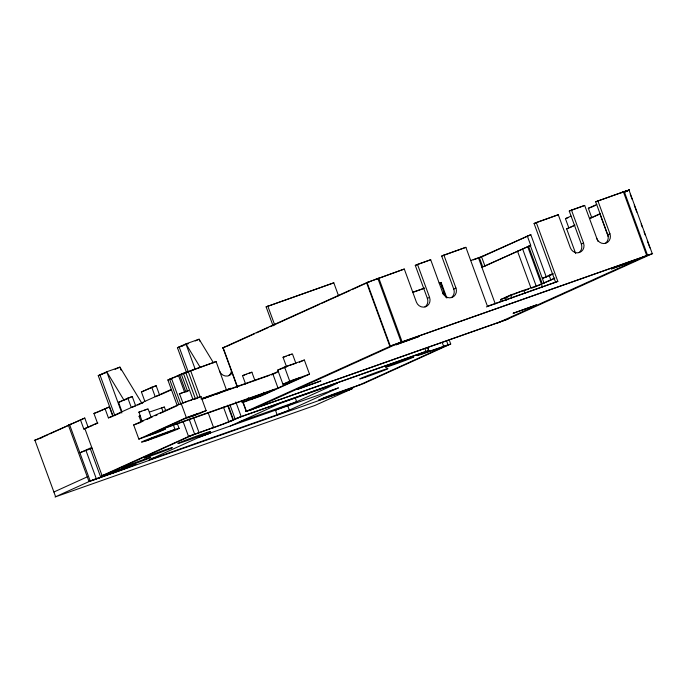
<?xml version="1.0" encoding="UTF-8"?>
<svg xmlns="http://www.w3.org/2000/svg" width="687" height="687" viewBox="0 0 687 687"><rect width="100%" height="100%" fill="white"/><g stroke="black" fill="none" stroke-linecap="round" stroke-linejoin="round"><path stroke-width="1.03" d="M450.715 344.007L421.663 353.839L428.954 350.49L425.957 351.418L239.986 417L222.597 424.231L189.981 435.867L101.788 475.79L131.191 465.906L130.47 466.275L90.787 480.771L55.046 497.002L314.955 405.45L352.714 388.456L323.319 398.383L324.041 398.013L363.689 383.535L450.715 344.007L449.616 340.984M358.193 385.544L448.01 344.788L446.541 340.761M443.407 294.68L430.689 259.738L417.49 264.392L429.564 297.377A7.531 6.99 65.6 0 1 425.554 306.771A7.531 6.99 65.6 0 1 416.365 302.031L404.291 269.046L366.583 282.683L222.554 347.931L224.597 347.424M142.149 421.663L138.989 412.097L148.049 408.817L151.183 417.327M186.881 391.229L188.607 390.499L179.23 393.891L182.218 392.964M141.247 422.196L139.066 416.253L139.847 415.858M163.6 407.477L164.382 407.082L165.473 410.062M91.448 447.555L79.872 452.785L80.456 452.535M191.767 400.066L189.062 400.847M245.628 384.11L242.528 375.634L247.715 373.591L251.871 372.208L255.006 380.718M251.906 372.234L251.03 372.637M286.505 366.703L283.053 357.274L288.239 355.239L292.43 353.882L295.882 363.311M629.137 190.076L623.418 192.111L629.386 189.998L624.234 191.999L627.763 190.763L624.869 192.077M246.418 411.264L245.834 411.556L505.744 319.987L652.65 253.546L392.741 345.114L246.418 411.264L242.777 401.32M198.285 437.636L210.48 433.008L201.669 436.099L151.913 458.633L157.898 456.778M152.488 458.341L149.096 459.869L285.929 411.65L335.685 389.108L198.603 437.087M104.793 474.906L194.636 434.141L189.105 419.027M230.325 426.009L280.159 403.381L337.351 383.209L287.518 405.837M335.11 389.392L338.493 387.854L329.7 390.963M112.891 415.644L98.25 375.617L106.734 371.779L119.924 367.124L142.029 403.509M115.081 369.323L119.924 367.124L121.032 370.147M273.065 325.853L266.118 306.866L333.805 282.829L338.554 295.822M186.589 372.715L177.435 347.699L185.919 343.861L199.118 339.206L213.485 362.848M195.237 340.958L199.118 339.206L199.857 341.216M333.805 282.829L266.118 306.866M226.315 346.557L254.559 333.77M256.5 332.886L268.188 327.596M270.137 326.711L319.807 304.221M321.748 303.336L349.992 290.549M351.942 289.665L369.469 281.73M372.646 280.511L404.291 269.046M375.695 279.351L377.85 278.372L401.131 341.989L250.987 409.984M424.97 306.926A7.531 6.99 65.6 0 0 427.357 298.373L415.283 265.388L417.49 264.392M430.689 259.738L415.283 265.388M88.219 427.469L84.776 418.048L34.35 440.461L35.106 440.341M80.37 419.594L83.823 429.023L97.391 422.874L93.939 413.454L109.362 406.91L112.814 416.339L108.409 417.885L104.965 408.464M121.977 411.745L118.525 402.316L127.851 398.099L132.256 396.545L135.7 405.965L131.303 407.52L127.851 398.099M144.871 401.38L141.419 391.951L151.758 387.27L156.164 385.716L159.607 395.145L155.21 396.691L151.758 387.27M177.126 405.27L167.868 379.971L183.36 373.221L216.087 361.577L226.435 389.855M42.165 437.37L47.901 434.768M49.807 433.901L71.783 423.931M451.359 297.626A7.531 6.99 65.6 0 0 453.755 289.072L441.681 256.079L443.888 255.083L465.88 247.329L487.444 306.23L557.835 281.412L536.272 222.502L558.273 214.748L570.347 247.741A7.531 6.99 65.6 0 0 579.527 252.481A7.531 6.99 65.6 0 0 583.538 243.086L571.472 210.093L584.671 205.439L597.879 241.266M72.736 423.493L84.776 418.048M98.335 411.899L109.362 406.91M123.858 400.349L132.256 396.545M156.164 385.716L141.419 391.951M173.966 377.652L178.371 375.66M180.14 374.862L216.087 361.577M192.566 370.044L194.266 369.271M465.88 247.329L441.681 256.079M555.628 282.409L534.074 223.507L536.272 222.502M108.409 417.885L171.321 389.4M93.097 425.262L83.823 429.023M95.029 424.386L97.923 423.072M113.776 415.893L120.56 412.827M137.64 405.09L143.454 402.462M160.56 394.716L170.977 389.993M558.273 214.748L534.074 223.507M578.943 252.636A7.531 6.99 65.6 0 0 581.339 244.083L569.265 211.089L571.472 210.093M584.671 205.439L569.265 211.089M605.341 243.327A7.531 6.99 65.6 0 0 606.673 242.056L607.634 240.45A7.531 6.99 65.6 0 0 607.737 234.774L595.663 201.78L625.574 191.106M621.177 192.789L623.384 191.793L646.665 255.409M474.82 259.231L476.254 258.578M470.604 260.579L484.91 255.444L484.189 255.753M553.001 273.589L542.344 278.415L546.302 277.016L530.811 234.671L481.501 256.646L484.953 266.075L482.721 266.857L479.303 257.419M575.715 253.606L566.655 228.848L568.888 228.058L565.435 218.638L571.034 216.104M608.218 236.577L599.888 213.803L589.54 218.483L591.782 217.693L588.33 208.273L596.797 204.434M485.366 255.255L530.811 234.671M591.851 207.027L595.612 205.327M242.245 402.642L249.029 399.568L264.426 394.14L274.602 389.529L160.217 429.864L150.041 434.467L165.438 429.04L158.654 432.114L138.86 439.096L133.682 424.952L181.162 403.458L200.956 396.476L206.134 410.611L199.35 413.686L183.953 419.113L163.609 428.327L277.986 387.992L298.338 378.777L282.941 384.213L277.763 370.07L284.547 367.004L304.35 360.022L309.519 374.157L262.039 395.66L242.245 402.642L241.558 400.753M495.25 303.809L481.87 267.243L530.733 245.336L527.29 235.916M566.655 228.848L575.045 225.053M484.953 266.075L530.733 245.336M569.824 227.637L573.551 225.946M591.782 217.693L600.24 213.863M146.717 419.499L152.265 416.983M160.372 413.316L177.813 405.416M194.181 399.551L200.956 396.476M427.357 298.373L429.564 297.377M221.781 391.959L216.998 394.089M222.605 391.59L223.043 391.384M453.755 289.072L455.962 288.068L443.888 255.083M201.961 398.846L272.816 373.857L278.63 371.22M271.356 374.956L277.144 372.337M299.36 362.281L304.35 360.022M138.86 439.096L186.34 417.593L206.134 410.611M581.339 244.083L583.538 243.086M607.737 234.774L609.936 233.778L597.87 200.784M282.941 384.213L289.725 381.139L309.519 374.157M53.895 492.004L87.292 476.855M99.014 477.954L100.714 477.19L90.366 448.912M109.19 473.352L125.403 467.469L123.712 468.233M183.008 421.346L188.539 436.46L197.367 433.42L199.058 432.655L193.348 417.052M69.524 424.514L90.203 481.02L115.227 472.072M197.367 433.42L213.58 427.537L208.221 412.913M546.302 277.016L553.087 273.95L549.128 275.341L550.854 280.056L549.05 280.691M211.879 428.302A17.57 0.524 -20.1 0 0 233.211 420.186L241.18 416.58L235.83 401.947M501.209 301.559L500.488 299.601L510.664 294.989L541.425 284.143L537.182 286.067M528.501 246.126L542.275 283.757L554.864 278.055M542.275 283.757L553.756 278.742M557.835 281.412L486.396 306.909M290.515 404.085L287.595 405.407L289.321 410.122L277.127 414.759L275.401 410.045L286.419 405.905M346.832 390.688L348.026 390.156M497.354 323.113L647.498 255.117L624.243 191.57L595.663 201.78M142.441 421.517L143.025 421.268M224.743 390.62L225.327 390.371M286.908 366.506L288.231 365.965M511.738 295.127L512.682 294.723M93.415 480.007L96.309 478.745L85.961 450.466L81.306 452.192M147.198 409.246L146.022 409.71M290.704 354.621L291.554 354.277M183.558 402.917L184.399 402.573M622.061 192.48L627.351 190.514M145.67 440.977L153.064 438.074M167.619 432.355L175.013 429.452L173.287 424.738M480.385 257.247L482.489 256.431M249.132 373.376L250.18 372.972M202.734 398.872L211.914 395.506M226.178 390.027L230.841 388.301L200.922 398.846M514.039 294.173L523.863 290.335L524.937 293.28M628.888 190.17L629.378 189.981L628.39 190.342M479.603 257.539L475.567 259.033M288.471 355.471L289.656 355.024M144.124 410.431L145.3 409.993M185.456 402.17L187.86 401.277M289.279 365.561L295.848 363.277M626.973 190.84L629.395 189.998M183.42 392.535L184.648 392.079M149.749 411.968L164.305 407.005M39.305 438.667L41.959 437.705M473.171 259.892L474.099 259.557M245.517 374.698L246.719 374.278M624.26 191.725L629.335 189.938L625.634 191.364L629.034 190.179L652.298 253.726L390.319 346.102L367.038 282.486L369.597 281.584M106.545 372.526L99.941 374.853L114.592 414.879M188.564 343.603L179.135 346.926L188.29 371.942M98.25 375.617L102.019 374.295M177.435 347.699L183.094 345.707M370.448 281.284L371.907 280.768M588.33 208.273L590.966 207.337M565.435 218.638L568.08 217.702M225.465 346.858L222.914 347.759L237.462 387.52M412.612 292.284L424.386 288.128M412.878 292.353L424.652 288.205M173.081 377.962L169.569 379.207L178.843 404.557M167.868 379.971L172.274 378.425M118.525 402.316L122.046 401.079M93.939 413.454L97.46 412.209M71.628 423.888L68.339 425.047L89.018 481.561L351.237 389.143M38.42 438.976L34.9 440.221L55.621 496.71M277.763 370.07L286.427 367.021M155.039 415.729L157.065 415.017M202.613 398.949L269.424 375.394M133.682 424.952L140.612 422.514M506.456 296.982L510.853 295.436M528.681 289.15L523.219 290.807M531.558 288.136L536.332 286.445L522.567 248.814M500.488 299.601L508.037 296.939M85.961 450.466L92.298 448.233M508.165 319L246.195 411.376L242.915 402.427M233.211 420.186L228.814 421.732L223.464 407.108M446.37 345.621L427.451 352.285A17.57 0.524 -20.1 0 1 417.988 355.033L424.265 352.191L235.091 418.898L230.093 405.244M239.48 421.852L296.672 401.68L295.238 397.902M275.401 410.045L278.287 409.031M340.975 391.453L359.894 384.78M130.47 466.275L134.867 464.721A17.57 0.524 -20.1 0 0 125.472 467.435M352.422 388.602L329.107 396.828A17.57 0.524 -20.1 0 1 319.644 399.568A17.57 0.524 -20.1 0 1 340.984 391.444M286.05 356.347L283.053 357.274M141.694 411.315L138.705 412.243M110.882 472.579L102.071 475.644L84.844 428.559M244.443 375.076L242.528 375.634M439.122 282.975L441.166 282.46L440.59 282.752L442.368 287.63M183.051 403.26L179.513 393.745M139.152 416.331L140.088 416.099M200.286 367.502L185.919 343.861L195.125 369.005M123.858 399.971L106.734 371.779L121.822 413.024M630.271 194.258L632.083 199.23M634.264 205.181L636.806 212.137M641.169 224.048L642.259 227.028M644.08 231.991L645.17 234.971M647.352 240.931L649.893 247.887M530.295 245.491L544.07 283.13M527.65 246.513L542.498 287.089M517.474 251.116L530.888 287.759M510.664 294.989L511.746 297.935M505.58 297.291L506.654 300.236M441.106 282.4L446.876 298.064M444.154 292.507L445.228 295.427M440.41 282.58L445.76 297.205M442.239 342.504L443.665 346.403M427.718 347.622L429.152 351.521M427.589 347.708L428.662 350.636M424.892 348.498L425.957 351.418M378.777 278.046L402.058 341.662M366.583 282.683L389.864 346.3M267.81 306.093L274.757 325.088M284.547 367.004L289.725 381.139M272.816 373.857L277.986 387.992M263.731 392.251L264.426 394.14M248.333 397.679L249.029 399.568M223.138 347.639L237.324 386.412M228.402 406.017L233.391 419.663M227.603 405.236L232.953 419.86M190.574 370.576L200.209 396.897M188.178 371.427L197.813 397.756M185.722 372.328L195.357 398.658M183.36 373.221L192.995 399.542M181.256 374.029L187.68 391.581M179.565 374.707L185.979 392.26M178.38 375.214L184.451 391.788M181.162 403.458L186.34 417.593M171.458 378.348L181.093 404.677M179.092 428.422A20.078 0.593 -20.1 0 0 152.694 437.43A20.078 0.593 -20.1 0 0 149.234 439.783A20.078 0.593 -20.1 0 0 179.092 428.422L177.375 423.716A20.078 0.593 -20.1 0 0 175.855 423.939M161.625 407.777L163.077 411.745M478.461 257.805L481.87 267.243M609.936 233.778A7.531 6.99 65.6 0 1 605.925 243.172A7.531 6.99 65.6 0 1 596.737 238.432M455.962 288.068A7.531 6.99 65.6 0 1 451.943 297.462A7.531 6.99 65.6 0 1 442.763 292.722M134.85 464.721A17.57 0.524 -20.1 0 1 113.535 472.836M231.45 370.963A7.531 6.99 65.6 0 1 228.651 375.669M231.682 373.634A7.531 6.99 65.6 0 1 219.539 371.006M166.306 427.108A20.078 0.593 -20.1 0 1 168.916 426.206M151.217 438.469L169.775 431.762L151.217 438.469M611.834 268.711L611.396 268.978L634.968 260.364L611.834 268.711M147.611 435.661L156.705 432.406L147.611 435.661M188.144 417.31L197.229 414.055L188.144 417.31M251.442 399.044L260.528 395.798L251.442 399.044M291.966 380.692L301.052 377.446L291.966 380.692M298.244 389.031L297.523 389.392L320.958 380.907L298.244 389.031M396.588 344.488L395.867 344.857L419.31 336.372L396.588 344.488M513.816 313.014L513.095 313.375L536.53 304.891L513.816 313.014M192.437 438.701L188.247 440.195A17.57 0.524 -20.1 0 1 182.733 441.294A17.57 0.524 -20.1 0 1 209.793 431.625A17.57 0.524 -20.1 0 1 192.437 438.701M131.603 464.833L128.357 465.966A15.062 0.447 -20.1 0 1 129.843 464.618A15.062 0.447 -20.1 0 1 150.797 457.344A15.062 0.447 -20.1 0 1 131.603 464.833M391.341 365.501A15.062 0.447 -20.1 0 0 413.737 356.974A15.062 0.447 -20.1 0 0 393.934 363.732A15.062 0.447 -20.1 0 0 391.341 365.501M365.501 377.206A15.062 0.447 -20.1 0 0 387.889 368.679A15.062 0.447 -20.1 0 0 368.095 375.437A15.062 0.447 -20.1 0 0 365.501 377.206M149.895 456.211A15.062 0.447 -20.1 0 0 172.291 447.692A15.062 0.447 -20.1 0 0 152.488 454.442A15.062 0.447 -20.1 0 0 149.895 456.211"/></g></svg>
